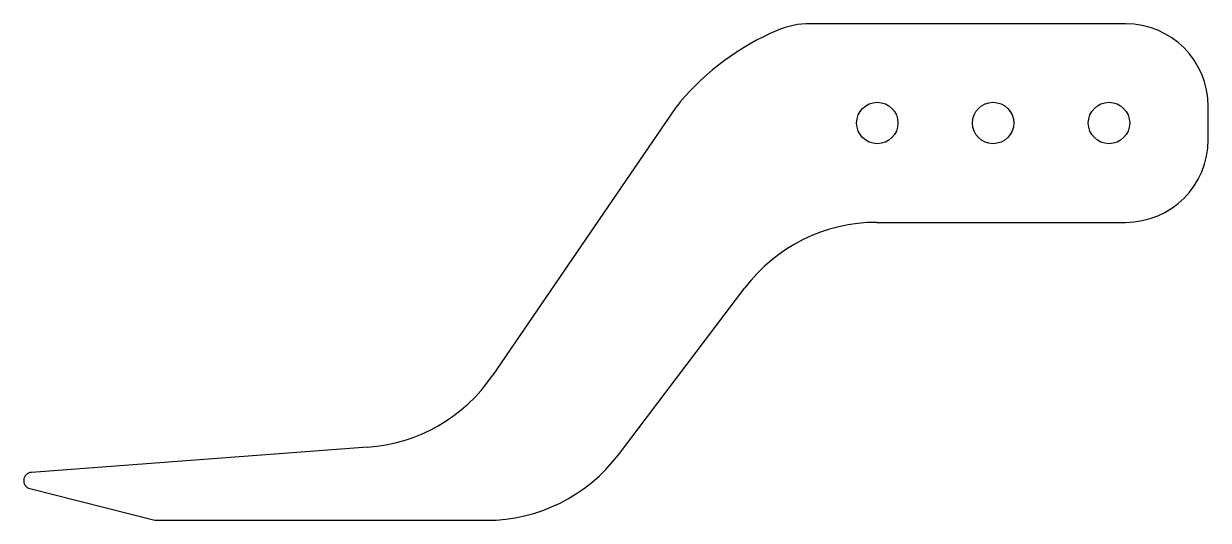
# Model space of a CAD drawing. Header units: millimetres. Extents: x -46.6 to 25, y -18 to 12.
import ezdxf

# ---------------------------------------------------------------- set-up
doc = ezdxf.new("R2010")
doc.units = ezdxf.units.MM

msp = doc.modelspace()

# ---------------------------------------------------------------- linework, layer by layer
at = {"color": 7, "linetype": 'Continuous', "lineweight": 25}
for p, q in [((20, 12), (0.928, 12)), ((-7.228, 6.852), (-18.245, -9.255)), ((25, 5), (25, 7)), ((4.968, 0), (20, 0)), ((-10.643, -14.041), (-3.001, -3.959)), ((-25.81, -13.585), (-46.111, -15.104)), ((-46.197, -16.088), (-38.644, -18)), ((-38.644, -18), (-18.612, -18))]:
    msp.add_line(p, q, dxfattribs=at)
for centre in [(5, 6), (12, 6), (19, 6)]:
    msp.add_circle(centre, 1.25, dxfattribs=at)
for centre, radius, start, end in [((5.256, -3.086), 15.976, 113.22387, 139.58793), ((0.928, 7), 5, 90, 113.22387), ((20, 7), 5, 0, 90), ((-3.101, 4.029), 5, 139.58793, 145.62749), ((20, 5), 5, 270, 0), ((4.968, -10), 10, 90, 142.83764), ((-26.499, -3.609), 10, 273.94809, 325.62749), ((-18.612, -8), 10, 270, 322.83764), ((-46.074, -15.603), 0.5, 94.27892, 255.79146)]:
    msp.add_arc(centre, radius, start, end, dxfattribs=at)

doc.saveas('drawing.dxf')
